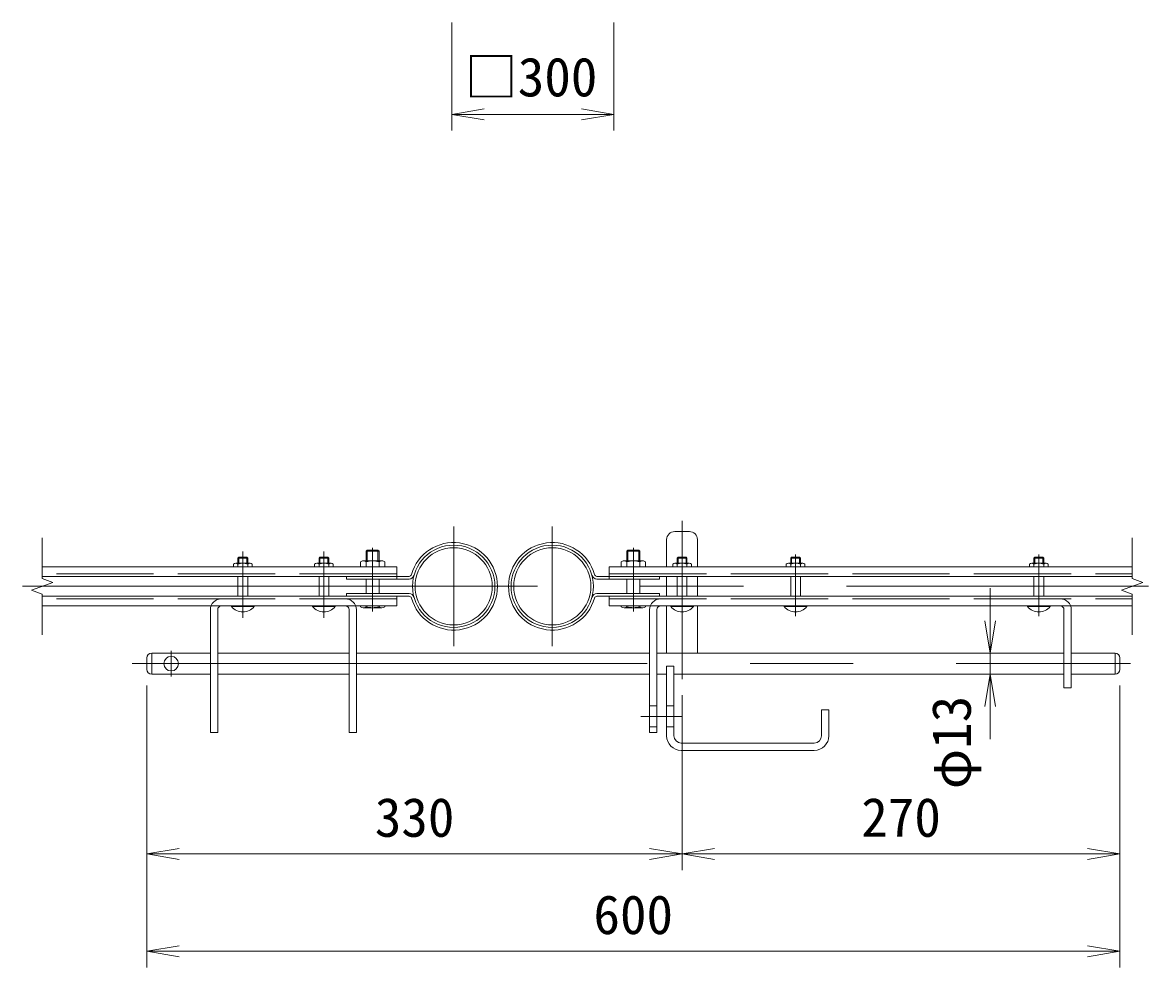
# Model space of a CAD drawing. Units: millimetres, scale not verified, with parts at other scales. Extents: x -6300 to 6300, y -4455 to 4455.
# Drawn here: x -3214 to -1131, y -2816 to -1068 of the extents above; entities that cross this region are included whole.
import ezdxf
from ezdxf.enums import TextEntityAlignment as Align

# ---------------------------------------------------------------- set-up
doc = ezdxf.new("R2010")
doc.units = ezdxf.units.MM
doc.header["$LTSCALE"] = 30
doc.linetypes.add('DASHED', pattern=[7.5, 6, -1.5])
doc.linetypes.add('USER1', pattern=[50.8, 31.75, -6.35, 6.35, -6.35])
for name, color, linetype, lineweight in [('0-1_D-BMK', 2, 'USER1', 13), ('0-2_D-STR1', 1, 'Continuous', 18), ('0-3_D-STR3', 3, 'Continuous', 13), ('0-7_D-STR-DIM', 7, 'Continuous', 9), ('0-8_0', 7, 'Continuous', 9)]:
    doc.layers.add(name, color=color, linetype=linetype, lineweight=lineweight)
doc.styles.add('ＭＳ ゴシック', font='')
doc.styles.get('ＭＳ ゴシック').set_extended_font_data('MS Gothic')

# ---------------------------------------------------------------- blocks, each defined once
blk = doc.blocks.new('_Open')
at = {"layer": '0-8_0'}
blk.add_line((-30, 5), (0, 0), dxfattribs=at)
blk.add_lwpolyline([(-30, -5), (0, 0), (-30, 0)], dxfattribs=at)

msp = doc.modelspace()

# ---------------------------------------------------------------- linework, layer by layer
at = {"layer": '0-1_D-BMK'}
for p, q in [((-1993.7, -1990.17), (-1993.7, -2282.71)), ((-2416.1, -2000.68), (-2416.1, -2221.54)), ((-2233.7, -2000.68), (-2233.7, -2221.54)), ((-2566.1, -2039.83), (-2566.1, -2157.88)), ((-2083.7, -2039.83), (-2083.7, -2157.88)), ((-2806.1, -2046.43), (-2806.1, -2169.46)), ((-2656.1, -2046.43), (-2656.1, -2169.46)), ((-1783.7, -2052.06), (-1783.7, -2166.23)), ((-1333.7, -2052.06), (-1333.7, -2166.23)), ((-3213.65, -2111.11), (-1130.91, -2111.11)), ((-2938.7, -2230.53), (-2938.7, -2277.89)), ((-3010.78, -2254.21), (-1164.06, -2254.21)), ((-2069.98, -2351.71), (-1994.55, -2351.71))]:
    msp.add_line(p, q, dxfattribs=at)
at = {"layer": '0-2_D-STR1'}
for centre, radius in [((-2416.1, -2111.11), 76.2), ((-2416.1, -2111.11), 71.4), ((-2233.7, -2111.11), 76.2), ((-2233.7, -2111.11), 71.4)]:
    msp.add_circle(centre, radius, dxfattribs=at)
at = {"layer": '0-3_D-STR3'}
for p, q in [((-2007.2, -2009.71), (-1980.2, -2009.71)), ((-2022.2, -2024.71), (-2022.2, -2074.81)), ((-1965.2, -2024.71), (-1965.2, -2074.81)), ((-2813.48, -2057.41), (-2815.1, -2059.03)), ((-2815.1, -2068.21), (-2815.1, -2059.03)), ((-2815.1, -2059.03), (-2797.1, -2059.03)), ((-2813.48, -2068.21), (-2813.48, -2057.41)), ((-2813.48, -2057.41), (-2798.72, -2057.41)), ((-2813.48, -2057.41), (-2798.72, -2057.41)), ((-2798.72, -2068.21), (-2798.72, -2057.41)), ((-2798.72, -2057.41), (-2797.1, -2059.03)), ((-2797.1, -2068.21), (-2797.1, -2059.03)), ((-2663.48, -2057.41), (-2665.1, -2059.03)), ((-2647.1, -2059.03), (-2665.1, -2059.03)), ((-2665.1, -2068.21), (-2665.1, -2059.03)), ((-2648.72, -2057.41), (-2663.48, -2057.41)), ((-2648.72, -2057.41), (-2663.48, -2057.41)), ((-2663.48, -2068.21), (-2663.48, -2057.41)), ((-2648.72, -2057.41), (-2647.1, -2059.03)), ((-2648.72, -2068.21), (-2648.72, -2057.41)), ((-2647.1, -2068.21), (-2647.1, -2059.03)), ((-2578.1, -2046.24), (-2576.07, -2044.21)), ((-2554.1, -2046.24), (-2578.1, -2046.24)), ((-2578.1, -2063.71), (-2578.1, -2046.24)), ((-2556.13, -2044.21), (-2576.07, -2044.21)), ((-2576.07, -2063.71), (-2576.07, -2044.21)), ((-2556.13, -2044.21), (-2554.1, -2046.24)), ((-2556.13, -2063.71), (-2556.13, -2044.21)), ((-2554.1, -2063.71), (-2554.1, -2046.24)), ((-2093.67, -2044.21), (-2095.7, -2046.24)), ((-2095.7, -2063.71), (-2095.7, -2046.24)), ((-2095.7, -2046.24), (-2071.7, -2046.24)), ((-2093.67, -2044.21), (-2073.73, -2044.21)), ((-2093.67, -2063.71), (-2093.67, -2044.21)), ((-2073.73, -2063.71), (-2073.73, -2044.21)), ((-2071.7, -2046.24), (-2073.73, -2044.21)), ((-2071.7, -2063.71), (-2071.7, -2046.24)), ((-2001.08, -2057.41), (-2002.7, -2059.03)), ((-2002.7, -2068.21), (-2002.7, -2059.03)), ((-2002.7, -2059.03), (-1984.7, -2059.03)), ((-2001.08, -2068.21), (-2001.08, -2057.41)), ((-2001.08, -2057.41), (-1986.32, -2057.41)), ((-2001.08, -2057.41), (-1986.32, -2057.41)), ((-1986.32, -2068.21), (-1986.32, -2057.41)), ((-1986.32, -2057.41), (-1984.7, -2059.03)), ((-1984.7, -2068.21), (-1984.7, -2059.03)), ((-1791.08, -2057.41), (-1792.7, -2059.03)), ((-1792.7, -2059.03), (-1774.7, -2059.03)), ((-1792.7, -2068.21), (-1792.7, -2059.03)), ((-1791.08, -2057.41), (-1776.32, -2057.41)), ((-1791.08, -2068.21), (-1791.08, -2057.41)), ((-1776.32, -2068.21), (-1776.32, -2057.41)), ((-1774.7, -2068.21), (-1774.7, -2059.03)), ((-1341.08, -2057.41), (-1342.7, -2059.03)), ((-1341.08, -2068.21), (-1341.08, -2057.41)), ((-1341.08, -2057.41), (-1326.32, -2057.41)), ((-1341.08, -2057.41), (-1326.32, -2057.41)), ((-1326.32, -2068.21), (-1326.32, -2057.41)), ((-1326.32, -2057.41), (-1324.7, -2059.03)), ((-1324.7, -2068.21), (-1324.7, -2059.03)), ((-2521.1, -2074.81), (-3177.43, -2074.81)), ((-2823.35, -2070.01), (-2823.35, -2074.81)), ((-2815.1, -2074.81), (-2815.1, -2070.01)), ((-2797.1, -2074.81), (-2797.1, -2070.01)), ((-2788.85, -2070.01), (-2788.85, -2074.81)), ((-2673.35, -2070.01), (-2673.35, -2074.81)), ((-2665.1, -2074.81), (-2665.1, -2070.01)), ((-2647.1, -2074.81), (-2647.1, -2070.01)), ((-2638.85, -2070.01), (-2638.85, -2074.81)), ((-2588.6, -2066.11), (-2588.6, -2074.81)), ((-2548.34, -2063.71), (-2583.86, -2063.71)), ((-2578.1, -2074.81), (-2578.1, -2066.11)), ((-2554.1, -2074.81), (-2554.1, -2066.11)), ((-2543.6, -2066.11), (-2543.6, -2074.81)), ((-2521.1, -2074.81), (-2521.1, -2097.61)), ((-2128.7, -2074.81), (-2128.7, -2097.61)), ((-2128.7, -2074.81), (-1161.02, -2074.81)), ((-2106.2, -2066.11), (-2106.2, -2074.81)), ((-2101.46, -2063.71), (-2065.94, -2063.71)), ((-2095.7, -2074.81), (-2095.7, -2066.11)), ((-2071.7, -2074.81), (-2071.7, -2066.11)), ((-2061.2, -2066.11), (-2061.2, -2074.81)), ((-2010.95, -2070.01), (-2010.95, -2074.81)), ((-2002.7, -2074.81), (-2002.7, -2070.01)), ((-1984.7, -2074.81), (-1984.7, -2070.01)), ((-1976.45, -2070.01), (-1976.45, -2074.81)), ((-1800.95, -2070.01), (-1800.95, -2074.81)), ((-1792.7, -2074.81), (-1792.7, -2070.01)), ((-1774.7, -2074.81), (-1774.7, -2070.01)), ((-1766.45, -2070.01), (-1766.45, -2074.81)), ((-1350.95, -2070.01), (-1350.95, -2074.81)), ((-1342.7, -2074.81), (-1342.7, -2070.01)), ((-1324.7, -2074.81), (-1324.7, -2070.01)), ((-1316.45, -2070.01), (-1316.45, -2074.81)), ((-2498.73, -2092.81), (-3177.43, -2092.81)), ((-2815.1, -2129.41), (-2815.1, -2092.81)), ((-2797.1, -2129.41), (-2797.1, -2092.81)), ((-2665.1, -2129.41), (-2665.1, -2092.81)), ((-2647.1, -2129.41), (-2647.1, -2092.81)), ((-2614.1, -2092.81), (-2614.1, -2097.61)), ((-2498.73, -2097.61), (-2614.1, -2097.61)), ((-2578.1, -2124.61), (-2578.1, -2097.61)), ((-2554.1, -2124.61), (-2554.1, -2097.61)), ((-2151.07, -2092.81), (-1161.02, -2092.81)), ((-2151.07, -2097.61), (-2035.7, -2097.61)), ((-2095.7, -2124.61), (-2095.7, -2097.61)), ((-2071.7, -2124.61), (-2071.7, -2097.61)), ((-2035.7, -2092.81), (-2035.7, -2097.61)), ((-2022.2, -2092.81), (-2022.2, -2129.41)), ((-2002.7, -2129.41), (-2002.7, -2092.81)), ((-1984.7, -2129.41), (-1984.7, -2092.81)), ((-1965.2, -2092.81), (-1965.2, -2129.41)), ((-1792.7, -2129.41), (-1792.7, -2092.81)), ((-1774.7, -2129.41), (-1774.7, -2092.81)), ((-1342.7, -2129.41), (-1342.7, -2092.81)), ((-1324.7, -2129.41), (-1324.7, -2092.81)), ((-2498.73, -2129.41), (-3177.43, -2129.41)), ((-2498.73, -2124.61), (-2614.1, -2124.61)), ((-2614.1, -2124.61), (-2614.1, -2129.41)), ((-2614.1, -2124.61), (-2614.1, -2129.41)), ((-2521.1, -2129.41), (-2521.1, -2147.41)), ((-2151.07, -2124.61), (-2035.7, -2124.61)), ((-2151.07, -2129.41), (-1161.02, -2129.41)), ((-2128.7, -2129.41), (-2128.7, -2147.41)), ((-2035.7, -2124.61), (-2035.7, -2129.41)), ((-2521.1, -2147.41), (-3177.43, -2147.41)), ((-2866.1, -2154.46), (-2866.1, -2381.71)), ((-2852.6, -2154.16), (-2852.6, -2381.71)), ((-2827.1, -2147.41), (-2785.1, -2147.41)), ((-2827.1, -2148.66), (-2827.1, -2147.41)), ((-2827.1, -2148.66), (-2785.1, -2148.66)), ((-2785.1, -2148.66), (-2785.1, -2147.41)), ((-2677.1, -2148.66), (-2677.1, -2147.41)), ((-2635.1, -2147.41), (-2677.1, -2147.41)), ((-2635.1, -2148.66), (-2677.1, -2148.66)), ((-2635.1, -2148.66), (-2635.1, -2147.41)), ((-2609.6, -2154.16), (-2609.6, -2381.71)), ((-2596.1, -2154.46), (-2596.1, -2381.71)), ((-2588.6, -2147.41), (-2588.6, -2148.91)), ((-2583.56, -2150.71), (-2548.76, -2150.71)), ((-2578.1, -2147.41), (-2578.1, -2148.91)), ((-2554.1, -2147.41), (-2554.1, -2148.91)), ((-2543.6, -2147.41), (-2543.6, -2148.91)), ((-2128.7, -2147.41), (-1161.02, -2147.41)), ((-2106.2, -2147.41), (-2106.2, -2148.91)), ((-2066.24, -2150.71), (-2101.04, -2150.71)), ((-2095.7, -2147.41), (-2095.7, -2148.91)), ((-2071.7, -2147.41), (-2071.7, -2148.91)), ((-2061.2, -2147.41), (-2061.2, -2148.91)), ((-2040.2, -2154.16), (-2040.2, -2381.71)), ((-2022.2, -2147.41), (-2022.2, -2234.71)), ((-2014.7, -2147.41), (-1972.7, -2147.41)), ((-2014.7, -2148.66), (-2014.7, -2147.41)), ((-2014.7, -2148.66), (-1972.7, -2148.66)), ((-1972.7, -2148.66), (-1972.7, -2147.41)), ((-1965.2, -2147.41), (-1965.2, -2234.71)), ((-1804.7, -2147.41), (-1762.7, -2147.41)), ((-1804.7, -2148.66), (-1804.7, -2147.41)), ((-1804.7, -2148.66), (-1762.7, -2148.66)), ((-1762.7, -2148.66), (-1762.7, -2147.41)), ((-1354.7, -2147.41), (-1312.7, -2147.41)), ((-1354.7, -2148.66), (-1354.7, -2147.41)), ((-1354.7, -2148.66), (-1312.7, -2148.66)), ((-1312.7, -2148.66), (-1312.7, -2147.41)), ((-1287.2, -2154.16), (-1287.2, -2299.21)), ((-1273.7, -2154.46), (-1273.7, -2299.21)), ((-2983.7, -2243.71), (-2983.7, -2264.71)), ((-2974.7, -2234.71), (-2866.1, -2234.71)), ((-2974.7, -2234.71), (-2974.7, -2273.71)), ((-2852.6, -2234.71), (-2609.6, -2234.71)), ((-2596.1, -2234.71), (-2053.7, -2234.71)), ((-2040.2, -2234.71), (-1287.2, -2234.71)), ((-1273.7, -2234.71), (-1192.7, -2234.71)), ((-1192.7, -2234.71), (-1192.7, -2273.71)), ((-1183.7, -2243.71), (-1183.7, -2264.71)), ((-2022.2, -2258.71), (-2022.2, -2387.71)), ((-2022.2, -2258.71), (-2008.7, -2258.71)), ((-2008.7, -2258.71), (-2008.7, -2387.71)), ((-2974.7, -2273.71), (-2866.1, -2273.71)), ((-2852.6, -2273.71), (-2609.6, -2273.71)), ((-2596.1, -2273.71), (-2053.7, -2273.71)), ((-2040.2, -2273.71), (-2022.2, -2273.71)), ((-2008.7, -2273.71), (-1287.2, -2273.71)), ((-1273.7, -2273.71), (-1192.7, -2273.71)), ((-1287.2, -2299.21), (-1273.7, -2299.21)), ((-2053.7, -2332.21), (-2040.2, -2332.21)), ((-2022.2, -2332.21), (-2008.7, -2332.21)), ((-1735.7, -2339.71), (-1735.7, -2387.71)), ((-1735.7, -2339.71), (-1722.2, -2339.71)), ((-1722.2, -2339.71), (-1722.2, -2387.71)), ((-2053.7, -2371.21), (-2040.2, -2371.21)), ((-2022.2, -2371.21), (-2008.7, -2371.21)), ((-2866.1, -2381.71), (-2852.6, -2381.71)), ((-2596.1, -2381.71), (-2609.6, -2381.71)), ((-1995.2, -2401.21), (-1749.2, -2401.21)), ((-1995.2, -2414.71), (-1749.2, -2414.71))]:
    msp.add_line(p, q, dxfattribs=at)
at = {"layer": '0-3_D-STR3', "linetype": 'DASHED'}
for p, q in [((-2819.28, -2068.21), (-2792.7, -2068.21)), ((-2642.92, -2068.21), (-2669.5, -2068.21)), ((-2006.88, -2068.21), (-1980.3, -2068.21)), ((-1796.88, -2068.21), (-1770.3, -2068.21)), ((-1346.88, -2068.21), (-1320.3, -2068.21)), ((-2521.1, -2088.01), (-3177.43, -2088.01)), ((-2128.7, -2088.01), (-1161.02, -2088.01)), ((-2521.1, -2134.21), (-3177.43, -2134.21)), ((-2128.7, -2134.21), (-1161.02, -2134.21))]:
    msp.add_line(p, q, dxfattribs=at)
at = {"layer": '0-3_D-STR3'}
for points in [[(-1791.08, -2057.41), (-1776.32, -2057.41), (-1774.7, -2059.03)], [(-1342.7, -2068.21), (-1342.7, -2059.03), (-1324.7, -2059.03)], [(-2053.7, -2154.46), (-2053.7, -2381.71), (-2040.2, -2381.71)]]:
    msp.add_lwpolyline(points, dxfattribs=at)
msp.add_circle((-2938.7, -2254.21), 13.5, dxfattribs=at)
for centre, radius, start, end in [((-2007.2, -2024.71), 15, 90, 180), ((-1980.2, -2024.71), 15, 0, 90), ((-2416.1, -2111.11), 81, 195.6185, 164.3815), ((-2233.7, -2111.11), 81, 15.6185, 344.3815), ((-2819.23, -2073.84), 5.63, 42.84372, 137.15628), ((-2806.1, -2091.61), 23.4, 67.38014, 112.61986), ((-2792.98, -2073.82), 5.61, 42.69541, 137.30459), ((-2669.23, -2073.82), 5.61, 42.69541, 137.30459), ((-2656.1, -2091.61), 23.4, 67.38014, 112.61986), ((-2642.98, -2073.84), 5.63, 42.84372, 137.15628), ((-2583.35, -2070.6), 6.91, 40.52088, 139.47912), ((-2566.1, -2094.91), 31.2, 67.38014, 112.61986), ((-2548.85, -2070.6), 6.91, 40.52088, 139.47912), ((-2100.95, -2070.6), 6.91, 40.52088, 139.47912), ((-2083.7, -2094.91), 31.2, 67.38014, 112.61986), ((-2066.45, -2070.6), 6.91, 40.52088, 139.47912), ((-2006.83, -2073.84), 5.63, 42.84372, 137.15628), ((-1993.7, -2091.61), 23.4, 67.38014, 112.61986), ((-1980.58, -2073.82), 5.61, 42.69541, 137.30459), ((-1796.83, -2073.84), 5.63, 42.84372, 137.15628), ((-1783.7, -2091.61), 23.4, 67.38014, 112.61986), ((-1770.58, -2073.82), 5.61, 42.69541, 137.30459), ((-1346.83, -2073.84), 5.63, 42.84372, 137.15628), ((-1333.7, -2091.61), 23.4, 67.38014, 112.61986), ((-1320.58, -2073.82), 5.61, 42.69541, 137.30459), ((-2498.73, -2088.01), 4.8, 270, 344.3815), ((-2498.73, -2088.01), 9.6, 270, 344.3815), ((-2151.07, -2088.01), 9.6, 195.6185, 270), ((-2151.07, -2088.01), 4.8, 195.6185, 270), ((-2845.85, -2154.46), 20.25, 90, 180), ((-2616.35, -2154.46), 20.25, 0, 90), ((-2498.73, -2134.21), 9.6, 15.6185, 90), ((-2498.73, -2134.21), 4.8, 15.6185, 90), ((-2151.07, -2134.21), 9.6, 90, 164.3815), ((-2151.07, -2134.21), 4.8, 90, 164.3815), ((-2033.45, -2154.46), 20.25, 90, 180), ((-1293.95, -2154.46), 20.25, 0, 90), ((-2845.85, -2154.16), 6.75, 90, 180), ((-2806.1, -2131.21), 27.3, 219.71514, 320.28486), ((-2656.1, -2131.21), 27.3, 219.71514, 320.28486), ((-2616.35, -2154.16), 6.75, 0, 90), ((-2583.35, -2142.17), 8.55, 232.09851, 307.90149), ((-2566.1, -2109.81), 40.9, 252.93847, 287.06153), ((-2548.85, -2142.16), 8.55, 232.14171, 307.85829), ((-2100.95, -2142.16), 8.55, 232.14171, 307.85829), ((-2083.7, -2109.81), 40.9, 252.93847, 287.06153), ((-2066.45, -2142.17), 8.55, 232.09851, 307.90149), ((-2033.45, -2154.16), 6.75, 90, 180), ((-1993.7, -2131.21), 27.3, 219.71514, 320.28486), ((-1783.7, -2131.21), 27.3, 219.71514, 320.28486), ((-1333.7, -2131.21), 27.3, 219.71514, 320.28486), ((-1293.95, -2154.16), 6.75, 0, 90), ((-2974.7, -2243.71), 9, 90, 180), ((-1192.7, -2243.71), 9, 0, 90), ((-2974.7, -2264.71), 9, 180, 270), ((-1192.7, -2264.71), 9, 270, 0), ((-1995.2, -2387.71), 27, 180, 270), ((-1995.2, -2387.71), 13.5, 180, 270), ((-1749.2, -2387.71), 13.5, 270, 0), ((-1749.2, -2387.71), 27, 270, 0)]:
    msp.add_arc(centre, radius, start, end, dxfattribs=at)
at = {"layer": '0-7_D-STR-DIM'}
for p, q in [((-2419.72, -1068.02), (-2419.72, -1268.02)), ((-2119.72, -1068.02), (-2119.72, -1268.02)), ((-2359.72, -1238.02), (-2179.72, -1238.02)), ((-3177.43, -2096.68), (-3177.43, -2021.11)), ((-1161.02, -2096.68), (-1161.02, -2021.11)), ((-3157.61, -2103.9), (-3177.43, -2096.68)), ((-1141.2, -2103.9), (-1161.02, -2096.68)), ((-3197.25, -2118.33), (-3157.61, -2103.9)), ((-3177.43, -2125.54), (-3197.25, -2118.33)), ((-1423.65, -2174.71), (-1423.65, -2114.71)), ((-1180.85, -2118.33), (-1141.2, -2103.9)), ((-1161.02, -2125.54), (-1180.85, -2118.33)), ((-3177.43, -2201.11), (-3177.43, -2125.54)), ((-1161.02, -2201.11), (-1161.02, -2125.54)), ((-1423.65, -2273.71), (-1423.65, -2234.71)), ((-2983.7, -2294.71), (-2983.7, -2636.32)), ((-2983.7, -2294.71), (-2983.7, -2816.32)), ((-1183.7, -2294.71), (-1183.7, -2636.32)), ((-1183.7, -2294.71), (-1183.7, -2816.32)), ((-1993.7, -2312.71), (-1993.7, -2636.32)), ((-1993.7, -2312.71), (-1993.7, -2636.32)), ((-1423.65, -2333.71), (-1423.65, -2393.71)), ((-2923.7, -2606.32), (-2053.7, -2606.32)), ((-1933.7, -2606.32), (-1243.7, -2606.32)), ((-2923.7, -2786.32), (-1243.7, -2786.32))]:
    msp.add_line(p, q, dxfattribs=at)

# ---------------------------------------------------------------- block references
at = {"layer": '0-7_D-STR-DIM', "xscale": 2, "yscale": 2}
for p, rotation in [((-2419.72, -1238.02), 180), ((-1423.65, -2234.71), 270), ((-1423.65, -2273.71), 90), ((-2983.7, -2606.32), 180), ((-1993.7, -2606.32), 180), ((-2983.7, -2786.32), 180)]:
    msp.add_blockref('_Open', p, dxfattribs=dict(at, rotation=rotation))
for p in [(-2119.72, -1238.02), (-1993.7, -2606.32), (-1183.7, -2606.32), (-1183.7, -2786.32)]:
    msp.add_blockref('_Open', p, dxfattribs=at)

# ---------------------------------------------------------------- texts
at = {"layer": '0-7_D-STR-DIM', "style": 'ＭＳ ゴシック'}
for s, p in [('□300', (-2395.94, -1226.39)), ('330', (-2562.01, -2596.2)), ('270', (-1662.2, -2596.2)), ('600', (-2157.58, -2776.2))]:
    msp.add_text(s, height=72.14, dxfattribs=at).set_placement(p, align=Align.BOTTOM_LEFT)
msp.add_text('φ13', height=72.14, rotation=90, dxfattribs=at).set_placement((-1437.81, -2486.39), align=Align.BOTTOM_LEFT)

doc.saveas('drawing.dxf')
